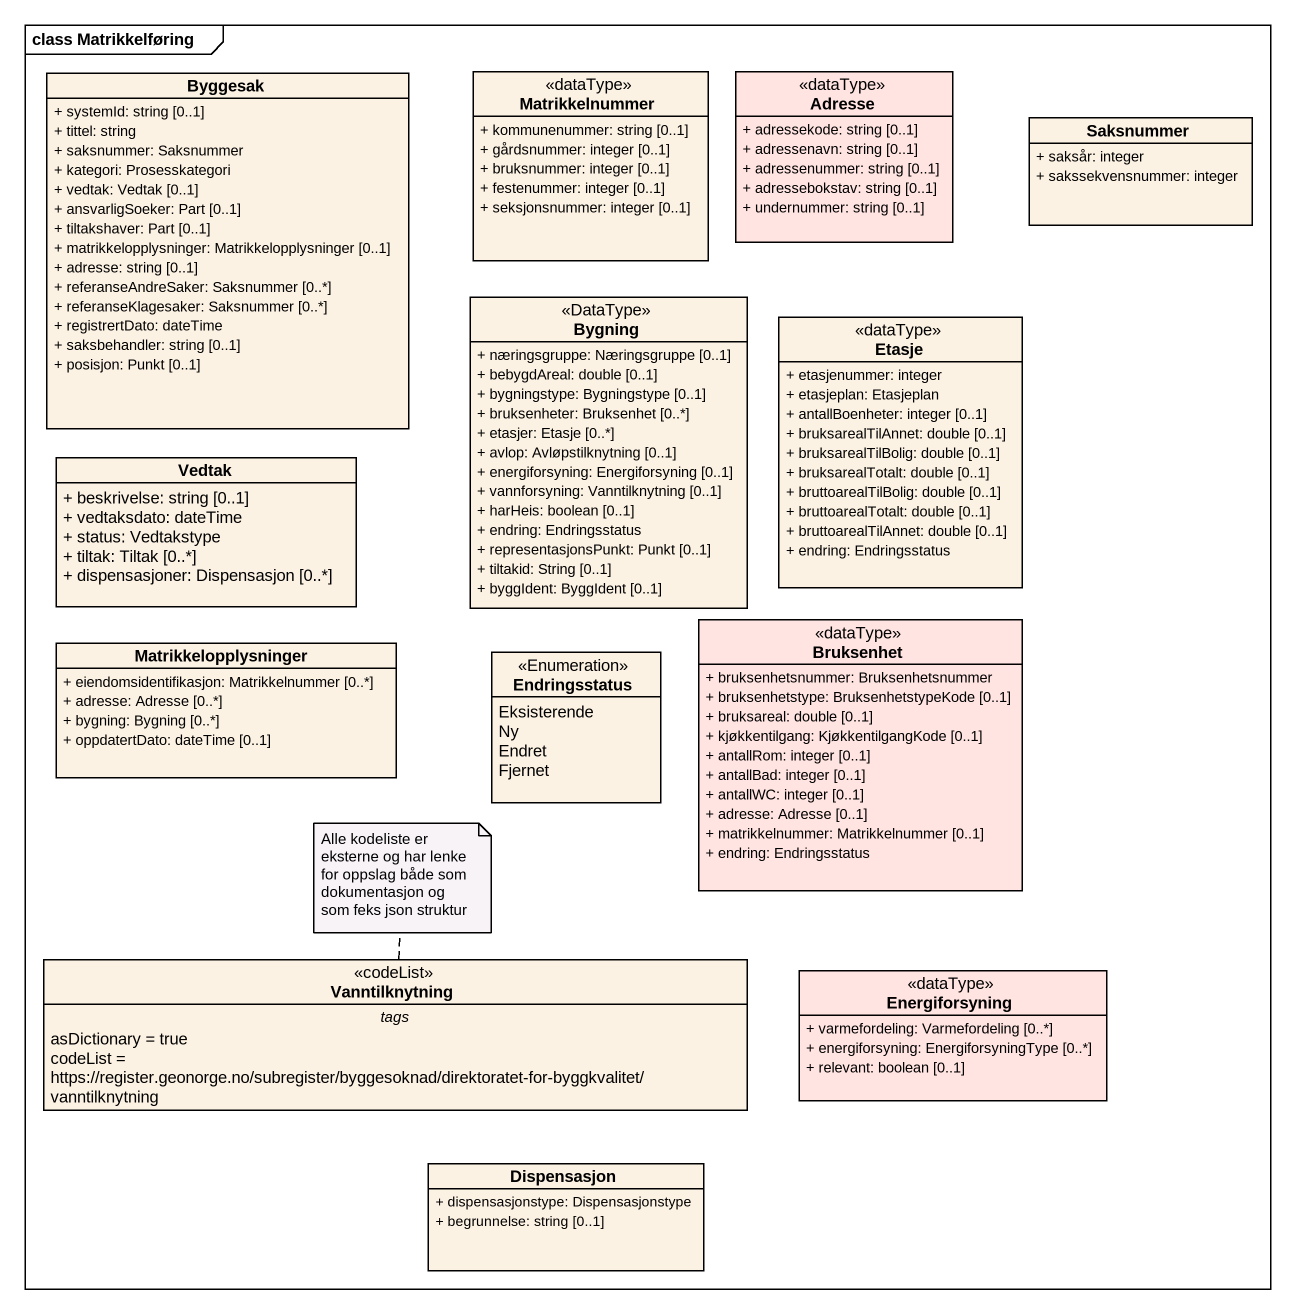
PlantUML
@startuml
mainframe class Matrikkelføring
hide circle
hide empty members
skinparam classAttributeIconSize 0
class Byggesak {
  + systemId: string [0..1]
  + tittel: string
  + saksnummer: Saksnummer
  + kategori: Prosesskategori
  + vedtak: Vedtak [0..1]
  + ansvarligSoeker: Part [0..1]
  + tiltakshaver: Part [0..1]
  + matrikkelopplysninger: Matrikkelopplysninger [0..1]
  + adresse: string [0..1]
  + referanseAndreSaker: Saksnummer [0..*]
  + referanseKlagesaker: Saksnummer [0..*]
  + registrertDato: dateTime
  + saksbehandler: string [0..1]
  + posisjon: Punkt [0..1]
}
class Matrikkelnummer <<dataType>> {
  + kommunenummer: string [0..1]
  + gårdsnummer: integer [0..1]
  + bruksnummer: integer [0..1]
  + festenummer: integer [0..1]
  + seksjonsnummer: integer [0..1]
}
class Adresse <<dataType>> #FFE4E1 {
  + adressekode: string [0..1]
  + adressenavn: string [0..1]
  + adressenummer: string [0..1]
  + adressebokstav: string [0..1]
  + undernummer: string [0..1]
}
class Saksnummer {
  + saksår: integer
  + sakssekvensnummer: integer
}
class Bygning <<DataType>> {
  + næringsgruppe: Næringsgruppe [0..1]
  + bebygdAreal: double [0..1]
  + bygningstype: Bygningstype [0..1]
  + bruksenheter: Bruksenhet [0..*]
  + etasjer: Etasje [0..*]
  + avlop: Avløpstilknytning [0..1]
  + energiforsyning: Energiforsyning [0..1]
  + vannforsyning: Vanntilknytning [0..1]
  + harHeis: boolean [0..1]
  + endring: Endringsstatus
  + representasjonsPunkt: Punkt [0..1]
  + tiltakid: String [0..1]
  + byggIdent: ByggIdent [0..1]
}
class Etasje <<dataType>> {
  + etasjenummer: integer
  + etasjeplan: Etasjeplan
  + antallBoenheter: integer [0..1]
  + bruksarealTilAnnet: double [0..1]
  + bruksarealTilBolig: double [0..1]
  + bruksarealTotalt: double [0..1]
  + bruttoarealTilBolig: double [0..1]
  + bruttoarealTotalt: double [0..1]
  + bruttoarealTilAnnet: double [0..1]
  + endring: Endringsstatus
}
class Vedtak {
  + beskrivelse: string [0..1]
  + vedtaksdato: dateTime
  + status: Vedtakstype
  + tiltak: Tiltak [0..*]
  + dispensasjoner: Dispensasjon [0..*]
}
class Matrikkelopplysninger {
  + eiendomsidentifikasjon: Matrikkelnummer [0..*]
  + adresse: Adresse [0..*]
  + bygning: Bygning [0..*]
  + oppdatertDato: dateTime [0..1]
}
enum Endringsstatus <<Enumeration>> {
  Eksisterende
  Ny
  Endret
  Fjernet
}
class Bruksenhet <<dataType>> #FFE4E1 {
  + bruksenhetsnummer: Bruksenhetsnummer
  + bruksenhetstype: BruksenhetstypeKode [0..1]
  + bruksareal: double [0..1]
  + kjøkkentilgang: KjøkkentilgangKode [0..1]
  + antallRom: integer [0..1]
  + antallBad: integer [0..1]
  + antallWC: integer [0..1]
  + adresse: Adresse [0..1]
  + matrikkelnummer: Matrikkelnummer [0..1]
  + endring: Endringsstatus
}
class Vanntilknytning <<codeList>> {
  -- tags --
  asDictionary = true
  codeList = https://register.geonorge.no/subregister/byggesoknad/direktoratet-for-byggkvalitet/vanntilknytning
}
class Energiforsyning <<dataType>> #FFE4E1 {
  + varmefordeling: Varmefordeling [0..*]
  + energiforsyning: EnergiforsyningType [0..*]
  + relevant: boolean [0..1]
}
class Dispensasjon {
  + dispensasjonstype: Dispensasjonstype
  + begrunnelse: string [0..1]
}
note top of Vanntilknytning : Alle kodeliste er eksterne og har lenke for oppslag både som dokumentasjon og som feks json struktur
@enduml
